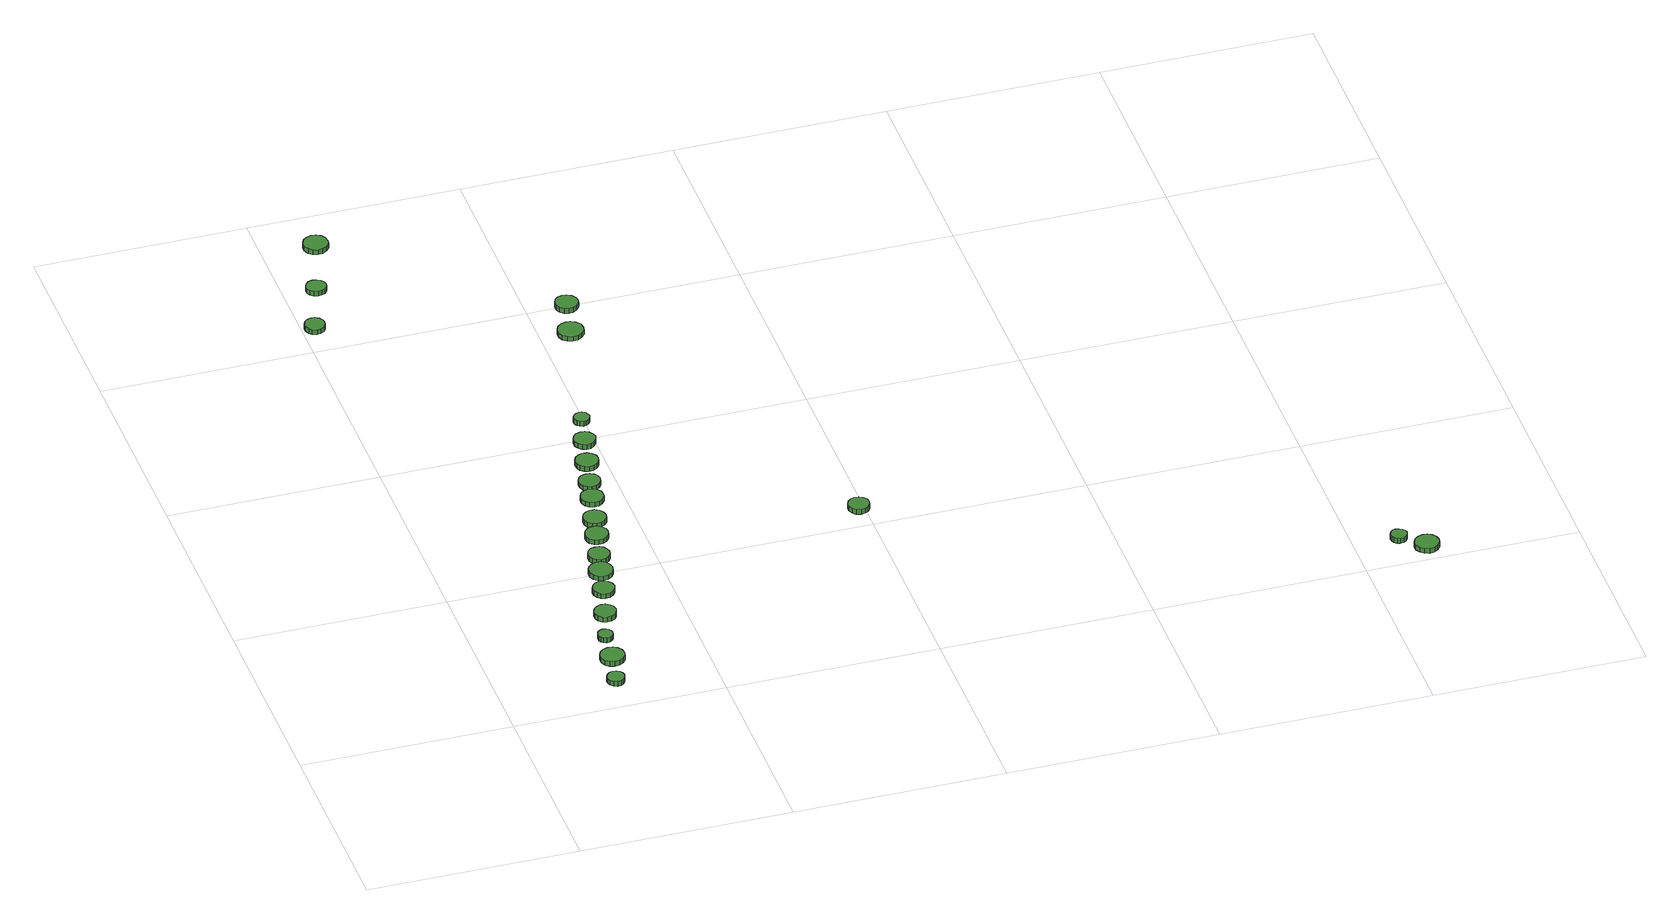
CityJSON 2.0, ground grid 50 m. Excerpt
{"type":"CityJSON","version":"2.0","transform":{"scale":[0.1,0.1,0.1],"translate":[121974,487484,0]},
"CityObjects":{
"tree1":{"type":"SolitaryVegetationObject","attributes":{"function":"something"},"geometry":[{"type":"MultiSurface","lod":"1","boundaries":[[[0,1,2,3,4,5,6,7,8,9,10,11,12,13,14]],[[15,16,17,18,19,20,21,22,23,24,25,26,27,28,29]],[[0,29,28,1]],[[1,28,27,2]],[[2,27,26,3]],[[3,26,25,4]],[[4,25,24,5]],[[5,24,23,6]],[[6,23,22,7]],[[7,22,21,8]],[[8,21,20,9]],[[9,20,19,10]],[[10,19,18,11]],[[11,18,17,12]],[[12,17,16,13]],[[13,16,15,14]],[[14,15,29,0]]]}]},
"tree2":{"type":"SolitaryVegetationObject","attributes":{"function":"something"},"geometry":[{"type":"MultiSurface","lod":"1","boundaries":[[[30,31,32,33,34,35,36,37,38,39,40,41,42,43,44]],[[45,46,47,48,49,50,51,52,53,54,55,56,57,58,59]],[[30,59,58,31]],[[31,58,57,32]],[[32,57,56,33]],[[33,56,55,34]],[[34,55,54,35]],[[35,54,53,36]],[[36,53,52,37]],[[37,52,51,38]],[[38,51,50,39]],[[39,50,49,40]],[[40,49,48,41]],[[41,48,47,42]],[[42,47,46,43]],[[43,46,45,44]],[[44,45,59,30]]]}]},
"tree3":{"type":"SolitaryVegetationObject","attributes":{"function":"something"},"geometry":[{"type":"MultiSurface","lod":"1","boundaries":[[[60,61,62,63,64,65,66,67,68,69,70,71,72,73,74]],[[75,76,77,78,79,80,81,82,83,84,85,86,87,88,89]],[[60,89,88,61]],[[61,88,87,62]],[[62,87,86,63]],[[63,86,85,64]],[[64,85,84,65]],[[65,84,83,66]],[[66,83,82,67]],[[67,82,81,68]],[[68,81,80,69]],[[69,80,79,70]],[[70,79,78,71]],[[71,78,77,72]],[[72,77,76,73]],[[73,76,75,74]],[[74,75,89,60]]]}]},
"tree4":{"type":"SolitaryVegetationObject","attributes":{"function":"something"},"geometry":[{"type":"MultiSurface","lod":"1","boundaries":[[[90,91,92,93,94,95,96,97,98,99,100,101,102,103,104]],[[105,106,107,108,109,110,111,112,113,114,115,116,117,118,119]],[[90,119,118,91]],[[91,118,117,92]],[[92,117,116,93]],[[93,116,115,94]],[[94,115,114,95]],[[95,114,113,96]],[[96,113,112,97]],[[97,112,111,98]],[[98,111,110,99]],[[99,110,109,100]],[[100,109,108,101]],[[101,108,107,102]],[[102,107,106,103]],[[103,106,105,104]],[[104,105,119,90]]]}]},
"tree5":{"type":"SolitaryVegetationObject","attributes":{"function":"something"},"geometry":[{"type":"MultiSurface","lod":"1","boundaries":[[[120,121,122,123,124,125,126,127,128,129,130,131,132,133,134]],[[135,136,137,138,139,140,141,142,143,144,145,146,147,148,149]],[[120,149,148,121]],[[121,148,147,122]],[[122,147,146,123]],[[123,146,145,124]],[[124,145,144,125]],[[125,144,143,126]],[[126,143,142,127]],[[127,142,141,128]],[[128,141,140,129]],[[129,140,139,130]],[[130,139,138,131]],[[131,138,137,132]],[[132,137,136,133]],[[133,136,135,134]],[[134,135,149,120]]]}]},
"tree6":{"type":"SolitaryVegetationObject","attributes":{"function":"something"},"geometry":[{"type":"MultiSurface","lod":"1","boundaries":[[[150,151,152,153,154,155,156,157,158,159,160,161,162,163,164]],[[165,166,167,168,169,170,171,172,173,174,175,176,177,178,179]],[[150,179,178,151]],[[151,178,177,152]],[[152,177,176,153]],[[153,176,175,154]],[[154,175,174,155]],[[155,174,173,156]],[[156,173,172,157]],[[157,172,171,158]],[[158,171,170,159]],[[159,170,169,160]],[[160,169,168,161]],[[161,168,167,162]],[[162,167,166,163]],[[163,166,165,164]],[[164,165,179,150]]]}]},
"tree7":{"type":"SolitaryVegetationObject","attributes":{"function":"something"},"geometry":[{"type":"MultiSurface","lod":"1","boundaries":[[[180,181,182,183,184,185,186,187,188,189,190,191,192,193,194]],[[195,196,197,198,199,200,201,202,203,204,205,206,207,208,209]],[[180,209,208,181]],[[181,208,207,182]],[[182,207,206,183]],[[183,206,205,184]],[[184,205,204,185]],[[185,204,203,186]],[[186,203,202,187]],[[187,202,201,188]],[[188,201,200,189]],[[189,200,199,190]],[[190,199,198,191]],[[191,198,197,192]],[[192,197,196,193]],[[193,196,195,194]],[[194,195,209,180]]]}]},
"tree8":{"type":"SolitaryVegetationObject","attributes":{"function":"something"},"geometry":[{"type":"MultiSurface","lod":"1","boundaries":[[[210,211,212,213,214,215,216,217,218,219,220,221,222,223,224]],[[225,226,227,228,229,230,231,232,233,234,235,236,237,238,239]],[[210,239,238,211]],[[211,238,237,212]],[[212,237,236,213]],[[213,236,235,214]],[[214,235,234,215]],[[215,234,233,216]],[[216,233,232,217]],[[217,232,231,218]],[[218,231,230,219]],[[219,230,229,220]],[[220,229,228,221]],[[221,228,227,222]],[[222,227,226,223]],[[223,226,225,224]],[[224,225,239,210]]]}]},
"tree9":{"type":"SolitaryVegetationObject","attributes":{"function":"something"},"geometry":[{"type":"MultiSurface","lod":"1","boundaries":[[[240,241,242,243,244,245,246,247,248,249,250,251,252,253,254]],[[255,256,257,258,259,260,261,262,263,264,265,266,267,268,269]],[[240,269,268,241]],[[241,268,267,242]],[[242,267,266,243]],[[243,266,265,244]],[[244,265,264,245]],[[245,264,263,246]],[[246,263,262,247]],[[247,262,261,248]],[[248,261,260,249]],[[249,260,259,250]],[[250,259,258,251]],[[251,258,257,252]],[[252,257,256,253]],[[253,256,255,254]],[[254,255,269,240]]]}]},
"tree10":{"type":"SolitaryVegetationObject","attributes":{"function":"something"},"geometry":[{"type":"MultiSurface","lod":"1","boundaries":[[[270,271,272,273,274,275,276,277,278,279,280,281,282,283,284]],[[285,286,287,288,289,290,291,292,293,294,295,296,297,298,299]],[[270,299,298,271]],[[271,298,297,272]],[[272,297,296,273]],[[273,296,295,274]],[[274,295,294,275]],[[275,294,293,276]],[[276,293,292,277]],[[277,292,291,278]],[[278,291,290,279]],[[279,290,289,280]],[[280,289,288,281]],[[281,288,287,282]],[[282,287,286,283]],[[283,286,285,284]],[[284,285,299,270]]]}]},
"tree11":{"type":"SolitaryVegetationObject","attributes":{"function":"something"},"geometry":[{"type":"MultiSurface","lod":"1","boundaries":[[[300,301,302,303,304,305,306,307,308,309,310,311,312,313,314]],[[315,316,317,318,319,320,321,322,323,324,325,326,327,328,329]],[[300,329,328,301]],[[301,328,327,302]],[[302,327,326,303]],[[303,326,325,304]],[[304,325,324,305]],[[305,324,323,306]],[[306,323,322,307]],[[307,322,321,308]],[[308,321,320,309]],[[309,320,319,310]],[[310,319,318,311]],[[311,318,317,312]],[[312,317,316,313]],[[313,316,315,314]],[[314,315,329,300]]]}]},
"tree12":{"type":"SolitaryVegetationObject","attributes":{"function":"something"},"geometry":[{"type":"MultiSurface","lod":"1","boundaries":[[[330,331,332,333,334,335,336,337,338,339,340,341,342,343,344]],[[345,346,347,348,349,350,351,352,353,354,355,356,357,358,359]],[[330,359,358,331]],[[331,358,357,332]],[[332,357,356,333]],[[333,356,355,334]],[[334,355,354,335]],[[335,354,353,336]],[[336,353,352,337]],[[337,352,351,338]],[[338,351,350,339]],[[339,350,349,340]],[[340,349,348,341]],[[341,348,347,342]],[[342,347,346,343]],[[343,346,345,344]],[[344,345,359,330]]]}]},
"tree13":{"type":"SolitaryVegetationObject","attributes":{"function":"something"},"geometry":[{"type":"MultiSurface","lod":"1","boundaries":[[[360,361,362,363,364,365,366,367,368,369,370,371,372,373,374]],[[375,376,377,378,379,380,381,382,383,384,385,386,387,388,389]],[[360,389,388,361]],[[361,388,387,362]],[[362,387,386,363]],[[363,386,385,364]],[[364,385,384,365]],[[365,384,383,366]],[[366,383,382,367]],[[367,382,381,368]],[[368,381,380,369]],[[369,380,379,370]],[[370,379,378,371]],[[371,378,377,372]],[[372,377,376,373]],[[373,376,375,374]],[[374,375,389,360]]]}]},
"tree14":{"type":"SolitaryVegetationObject","attributes":{"function":"something"},"geometry":[{"type":"MultiSurface","lod":"1","boundaries":[[[390,391,392,393,394,395,396,397,398,399,400,401,402,403,404]],[[405,406,407,408,409,410,411,412,413,414,415,416,417,418,419]],[[390,419,418,391]],[[391,418,417,392]],[[392,417,416,393]],[[393,416,415,394]],[[394,415,414,395]],[[395,414,413,396]],[[396,413,412,397]],[[397,412,411,398]],[[398,411,410,399]],[[399,410,409,400]],[[400,409,408,401]],[[401,408,407,402]],[[402,407,406,403]],[[403,406,405,404]],[[404,405,419,390]]]}]},
"tree15":{"type":"SolitaryVegetationObject","attributes":{"function":"something"},"geometry":[{"type":"MultiSurface","lod":"1","boundaries":[[[420,421,422,423,424,425,426,427,428,429,430,431,432,433,434]],[[435,436,437,438,439,440,441,442,443,444,445,446,447,448,449]],[[420,449,448,421]],[[421,448,447,422]],[[422,447,446,423]],[[423,446,445,424]],[[424,445,444,425]],[[425,444,443,426]],[[426,443,442,427]],[[427,442,441,428]],[[428,441,440,429]],[[429,440,439,430]],[[430,439,438,431]],[[431,438,437,432]],[[432,437,436,433]],[[433,436,435,434]],[[434,435,449,420]]]}]},
"tree16":{"type":"SolitaryVegetationObject","attributes":{"function":"something"},"geometry":[{"type":"MultiSurface","lod":"1","boundaries":[[[450,451,452,453,454,455,456,457,458,459,460,461,462,463,464]],[[465,466,467,468,469,470,471,472,473,474,475,476,477,478,479]],[[450,479,478,451]],[[451,478,477,452]],[[452,477,476,453]],[[453,476,475,454]],[[454,475,474,455]],[[455,474,473,456]],[[456,473,472,457]],[[457,472,471,458]],[[458,471,470,459]],[[459,470,469,460]],[[460,469,468,461]],[[461,468,467,462]],[[462,467,466,463]],[[463,466,465,464]],[[464,465,479,450]]]}]},
"tree17":{"type":"SolitaryVegetationObject","attributes":{"function":"something"},"geometry":[{"type":"MultiSurface","lod":"1","boundaries":[[[480,481,482,483,484,485,486,487,488,489,490,491,492,493,494]],[[495,496,497,498,499,500,501,502,503,504,505,506,507,508,509]],[[480,509,508,481]],[[481,508,507,482]],[[482,507,506,483]],[[483,506,505,484]],[[484,505,504,485]],[[485,504,503,486]],[[486,503,502,487]],[[487,502,501,488]],[[488,501,500,489]],[[489,500,499,490]],[[490,499,498,491]],[[491,498,497,492]],[[492,497,496,493]],[[493,496,495,494]],[[494,495,509,480]]]}]},
"tree18":{"type":"SolitaryVegetationObject","attributes":{"function":"something"},"geometry":[{"type":"MultiSurface","lod":"1","boundaries":[[[510,511,512,513,514,515,516,517,518,519,520,521,522,523,524]],[[525,526,527,528,529,530,531,532,533,534,535,536,537,538,539]],[[510,539,538,511]],[[511,538,537,512]],[[512,537,536,513]],[[513,536,535,514]],[[514,535,534,515]],[[515,534,533,516]],[[516,533,532,517]],[[517,532,531,518]],[[518,531,530,519]],[[519,530,529,520]],[[520,529,528,521]],[[521,528,527,522]],[[522,527,526,523]],[[523,526,525,524]],[[524,525,539,510]]]}]},
"tree19":{"type":"SolitaryVegetationObject","attributes":{"function":"something"},"geometry":[{"type":"MultiSurface","lod":"1","boundaries":[[[540,541,542,543,544,545,546,547,548,549,550,551,552,553,554]],[[555,556,557,558,559,560,561,562,563,564,565,566,567,568,569]],[[540,569,568,541]],[[541,568,567,542]],[[542,567,566,543]],[[543,566,565,544]],[[544,565,564,545]],[[545,564,563,546]],[[546,563,562,547]],[[547,562,561,548]],[[548,561,560,549]],[[549,560,559,550]],[[550,559,558,551]],[[551,558,557,552]],[[552,557,556,553]],[[553,556,555,554]],[[554,555,569,540]]]}]},
"tree20":{"type":"SolitaryVegetationObject","attributes":{"function":"something"},"geometry":[{"type":"MultiSurface","lod":"1","boundaries":[[[570,571,572,573,574,575,576,577,578,579,580,581,582,583,584]],[[585,586,587,588,589,590,591,592,593,594,595,596,597,598,599]],[[570,599,598,571]],[[571,598,597,572]],[[572,597,596,573]],[[573,596,595,574]],[[574,595,594,575]],[[575,594,593,576]],[[576,593,592,577]],[[577,592,591,578]],[[578,591,590,579]],[[579,590,589,580]],[[580,589,588,581]],[[581,588,587,582]],[[582,587,586,583]],[[583,586,585,584]],[[584,585,599,570]]]}]},
"tree21":{"type":"SolitaryVegetationObject","attributes":{"function":"something"},"geometry":[{"type":"MultiSurface","lod":"1","boundaries":[[[600,601,602,603,604,605,606,607,608,609,610,611,612,613,614]],[[615,616,617,618,619,620,621,622,623,624,625,626,627,628,629]],[[600,629,628,601]],[[601,628,627,602]],[[602,627,626,603]],[[603,626,625,604]],[[604,625,624,605]],[[605,624,623,606]],[[606,623,622,607]],[[607,622,621,608]],[[608,621,620,609]],[[609,620,619,610]],[[610,619,618,611]],[[611,618,617,612]],[[612,617,616,613]],[[613,616,615,614]],[[614,615,629,600]]]}]},
"tree22":{"type":"SolitaryVegetationObject","attributes":{"function":"something"},"geometry":[{"type":"MultiSurface","lod":"1","boundaries":[[[630,631,632,633,634,635,636,637,638,639,640,641,642,643,644]],[[645,646,647,648,649,650,651,652,653,654,655,656,657,658,659]],[[630,659,658,631]],[[631,658,657,632]],[[632,657,656,633]],[[633,656,655,634]],[[634,655,654,635]],[[635,654,653,636]],[[636,653,652,637]],[[637,652,651,638]],[[638,651,650,639]],[[639,650,649,640]],[[640,649,648,641]],[[641,648,647,642]],[[642,647,646,643]],[[643,646,645,644]],[[644,645,659,630]]]}]}
},
"vertices":[
[291,97,15],[289,105,15],[284,112,15],[277,116,15],[268,117,15],[260,114,15],[254,108,15],[251,101,15],[251,92,15],[254,85,15],[260,79,15],[268,76,15],[277,77,15],[284,81,15],[289,88,15],[289,88,2],[284,81,2],[277,77,2],[268,76,2],[260,79,2],[254,85,2],[251,92,2],[251,101,2],[254,108,2],[260,114,2],[268,117,2],[277,116,2],[284,112,2],[289,105,2],[291,97,2],
[316,179,15],[314,190,15],[307,200,15],[297,206,15],[285,207,15],[274,203,15],[265,195,15],[260,185,15],[260,173,15],[265,162,15],[274,154,15],[285,151,15],[297,152,15],[307,158,15],[314,167,15],[314,167,2],[307,158,2],[297,152,2],[285,151,2],[274,154,2],[265,162,2],[260,173,2],[260,185,2],[265,195,2],[274,203,2],[285,207,2],[297,206,2],[307,200,2],[314,190,2],[316,179,2],
[315,261,14],[313,268,14],[309,274,14],[303,278,14],[295,279,14],[288,276,14],[283,271,14],[280,265,14],[280,257,14],[283,251,14],[288,246,14],[295,243,14],[303,244,14],[309,248,14],[313,254,14],[313,254,1],[309,248,1],[303,244,1],[295,243,1],[288,246,1],[283,251,1],[280,257,1],[280,265,1],[283,271,1],[288,276,1],[295,279,1],[303,278,1],[309,274,1],[313,268,1],[315,261,1],
[349,344,14],[346,355,14],[340,363,14],[331,369,14],[320,370,14],[310,366,14],[302,359,14],[298,350,14],[298,339,14],[302,329,14],[310,322,14],[320,319,14],[331,320,14],[340,325,14],[346,334,14],[346,334,1],[340,325,1],[331,320,1],[320,319,1],[310,322,1],[302,329,1],[298,339,1],[298,350,1],[302,359,1],[310,366,1],[320,370,1],[331,369,1],[340,363,1],[346,355,1],[349,344,1],
[372,431,14],[369,441,14],[363,450,14],[354,455,14],[343,456,14],[333,453,14],[326,446,14],[321,436,14],[321,426,14],[326,416,14],[333,409,14],[343,406,14],[354,407,14],[363,412,14],[369,421,14],[369,421,1],[363,412,1],[354,407,1],[343,406,1],[333,409,1],[326,416,1],[321,426,1],[321,436,1],[326,446,1],[333,453,1],[343,456,1],[354,455,1],[363,450,1],[369,441,1],[372,431,1],
[52,1582,18],[50,1592,18],[45,1600,18],[36,1605,18],[27,1606,18],[17,1603,18],[10,1596,18],[6,1587,18],[6,1578,18],[10,1569,18],[17,1562,18],[27,1559,18],[36,1560,18],[45,1565,18],[50,1573,18],[50,1573,5],[45,1565,5],[36,1560,5],[27,1559,5],[17,1562,5],[10,1569,5],[6,1578,5],[6,1587,5],[10,1596,5],[17,1603,5],[27,1606,5],[36,1605,5],[45,1600,5],[50,1592,5],[52,1582,5],
[389,500,14],[387,511,14],[380,521,14],[370,527,14],[358,528,14],[347,524,14],[338,516,14],[333,506,14],[333,494,14],[338,483,14],[347,475,14],[358,472,14],[370,473,14],[380,479,14],[387,488,14],[387,488,2],[380,479,2],[370,473,2],[358,472,2],[347,475,2],[338,483,2],[333,494,2],[333,506,2],[338,516,2],[347,524,2],[358,528,2],[370,527,2],[380,521,2],[387,511,2],[389,500,2],
[400,558,15],[398,568,15],[392,577,15],[383,582,15],[372,583,15],[362,580,15],[354,573,15],[350,563,15],[350,552,15],[354,543,15],[362,536,15],[372,532,15],[383,533,15],[392,539,15],[398,547,15],[398,547,2],[392,539,2],[383,533,2],[372,532,2],[362,536,2],[354,543,2],[350,552,2],[350,563,2],[354,573,2],[362,580,2],[372,583,2],[383,582,2],[392,577,2],[398,568,2],[400,558,2],
[420,634,14],[418,645,14],[411,654,14],[401,660,14],[390,661,14],[380,658,14],[371,650,14],[367,640,14],[367,629,14],[371,618,14],[380,611,14],[390,608,14],[401,609,14],[411,614,14],[418,623,14],[418,623,1],[411,614,1],[401,609,1],[390,608,1],[380,611,1],[371,618,1],[367,629,1],[367,640,1],[371,650,1],[380,658,1],[390,661,1],[401,660,1],[411,654,1],[418,645,1],[420,634,1],
[98,1718,20],[96,1727,20],[90,1735,20],[81,1740,20],[72,1741,20],[62,1738,20],[55,1732,20],[51,1723,20],[51,1713,20],[55,1704,20],[62,1698,20],[72,1695,20],[81,1696,20],[90,1700,20],[96,1708,20],[96,1708,8],[90,1700,8],[81,1696,8],[72,1695,8],[62,1698,8],[55,1704,8],[51,1713,8],[51,1723,8],[55,1732,8],[62,1738,8],[72,1741,8],[81,1740,8],[90,1735,8],[96,1727,8],[98,1718,8],
[434,694,15],[432,705,15],[425,714,15],[415,720,15],[404,721,15],[394,718,15],[385,710,15],[381,700,15],[381,689,15],[385,678,15],[394,671,15],[404,668,15],[415,669,15],[425,674,15],[432,683,15],[432,683,2],[425,674,2],[415,669,2],[404,668,2],[394,671,2],[385,678,2],[381,689,2],[381,700,2],[385,710,2],[394,718,2],[404,721,2],[415,720,2],[425,714,2],[432,705,2],[434,694,2],
[452,771,16],[450,782,16],[443,791,16],[434,796,16],[423,798,16],[412,794,16],[404,787,16],[399,776,16],[399,765,16],[404,755,16],[412,748,16],[423,744,16],[434,745,16],[443,751,16],[450,760,16],[450,760,4],[443,751,4],[434,745,4],[423,744,4],[412,748,4],[404,755,4],[399,765,4],[399,776,4],[404,787,4],[412,794,4],[423,798,4],[434,796,4],[443,791,4],[450,782,4],[452,771,4],
[150,1872,23],[148,1884,23],[141,1894,23],[130,1900,23],[119,1901,23],[107,1897,23],[98,1889,23],[93,1878,23],[93,1866,23],[98,1855,23],[107,1847,23],[119,1844,23],[130,1845,23],[141,1851,23],[148,1861,23],[148,1861,10],[141,1851,10],[130,1845,10],[119,1844,10],[107,1847,10],[98,1855,10],[93,1866,10],[93,1878,10],[98,1889,10],[107,1897,10],[119,1901,10],[130,1900,10],[141,1894,10],[148,1884,10],[150,1872,10],
[463,830,16],[461,840,16],[455,849,16],[446,854,16],[435,855,16],[425,852,16],[417,845,16],[413,835,16],[413,825,16],[417,815,16],[425,808,16],[435,804,16],[446,806,16],[455,811,16],[461,819,16],[461,819,4],[455,811,4],[446,806,4],[435,804,4],[425,808,4],[417,815,4],[413,825,4],[413,835,4],[417,845,4],[425,852,4],[435,855,4],[446,854,4],[455,849,4],[461,840,4],[463,830,4],
[481,902,19],[479,913,19],[472,922,19],[462,928,19],[451,929,19],[441,925,19],[432,918,19],[428,908,19],[428,896,19],[432,886,19],[441,879,19],[451,875,19],[462,876,19],[472,882,19],[479,891,19],[479,891,6],[472,882,6],[462,876,6],[451,875,6],[441,879,6],[432,886,6],[428,896,6],[428,908,6],[432,918,6],[441,925,6],[451,929,6],[462,928,6],[472,922,6],[479,913,6],[481,902,6],
[499,979,22],[496,989,22],[490,998,22],[481,1003,22],[470,1004,22],[460,1001,22],[452,994,22],[448,984,22],[448,973,22],[452,964,22],[460,957,22],[470,953,22],[481,954,22],[490,960,22],[496,968,22],[496,968,9],[490,960,9],[481,954,9],[470,953,9],[460,957,9],[452,964,9],[448,973,9],[448,984,9],[452,994,9],[460,1001,9],[470,1004,9],[481,1003,9],[490,998,9],[496,989,9],[499,979,9],
[507,1051,28],[505,1058,28],[501,1065,28],[494,1069,28],[487,1069,28],[479,1067,28],[474,1062,28],[470,1055,28],[470,1047,28],[474,1040,28],[479,1035,28],[487,1032,28],[494,1033,28],[501,1037,28],[505,1043,28],[505,1043,15],[501,1037,15],[494,1033,15],[487,1032,15],[479,1035,15],[474,1040,15],[470,1047,15],[470,1055,15],[474,1062,15],[479,1067,15],[487,1069,15],[494,1069,15],[501,1065,15],[505,1058,15],[507,1051,15],
[594,1378,29],[592,1390,29],[584,1400,29],[573,1406,29],[561,1407,29],[549,1403,29],[540,1395,29],[535,1384,29],[535,1371,29],[540,1360,29],[549,1352,29],[561,1348,29],[573,1349,29],[584,1355,29],[592,1365,29],[592,1365,17],[584,1355,17],[573,1349,17],[561,1348,17],[549,1352,17],[540,1360,17],[535,1371,17],[535,1384,17],[540,1395,17],[549,1403,17],[561,1407,17],[573,1406,17],[584,1400,17],[592,1390,17],[594,1378,17],
[613,1478,31],[611,1488,31],[604,1497,31],[594,1503,31],[583,1504,31],[573,1501,31],[564,1493,31],[560,1483,31],[560,1472,31],[564,1462,31],[573,1454,31],[583,1451,31],[594,1452,31],[604,1458,31],[611,1467,31],[611,1467,18],[604,1458,18],[594,1452,18],[583,1451,18],[573,1454,18],[564,1462,18],[560,1472,18],[560,1483,18],[564,1493,18],[573,1501,18],[583,1504,18],[594,1503,18],[604,1497,18],[611,1488,18],[613,1478,18],
[1007,552,26],[1005,563,26],[999,571,26],[990,576,26],[980,577,26],[970,574,26],[962,567,26],[958,558,26],[958,547,26],[962,538,26],[970,531,26],[980,528,26],[990,529,26],[999,534,26],[1005,542,26],[1005,542,13],[999,534,13],[990,529,13],[980,528,13],[970,531,13],[962,538,13],[958,547,13],[958,558,13],[962,567,13],[970,574,13],[980,577,13],[990,576,13],[999,571,13],[1005,563,13],[1007,552,13],
[2121,82,25],[2119,90,25],[2114,96,25],[2107,100,25],[2099,101,25],[2092,99,25],[2086,93,25],[2083,86,25],[2083,78,25],[2086,71,25],[2092,65,25],[2099,63,25],[2107,64,25],[2114,68,25],[2119,74,25],[2119,74,12],[2114,68,12],[2107,64,12],[2099,63,12],[2092,65,12],[2086,71,12],[2083,78,12],[2083,86,12],[2086,93,12],[2092,99,12],[2099,101,12],[2107,100,12],[2114,96,12],[2119,90,12],[2121,82,12],
[2181,35,25],[2179,46,25],[2172,56,25],[2162,62,25],[2150,63,25],[2139,59,25],[2130,52,25],[2125,41,25],[2125,29,25],[2130,18,25],[2139,11,25],[2150,7,25],[2162,8,25],[2172,14,25],[2179,24,25],[2179,24,12],[2172,14,12],[2162,8,12],[2150,7,12],[2139,11,12],[2130,18,12],[2125,29,12],[2125,41,12],[2130,52,12],[2139,59,12],[2150,63,12],[2162,62,12],[2172,56,12],[2179,46,12],[2181,35,12]
]}
